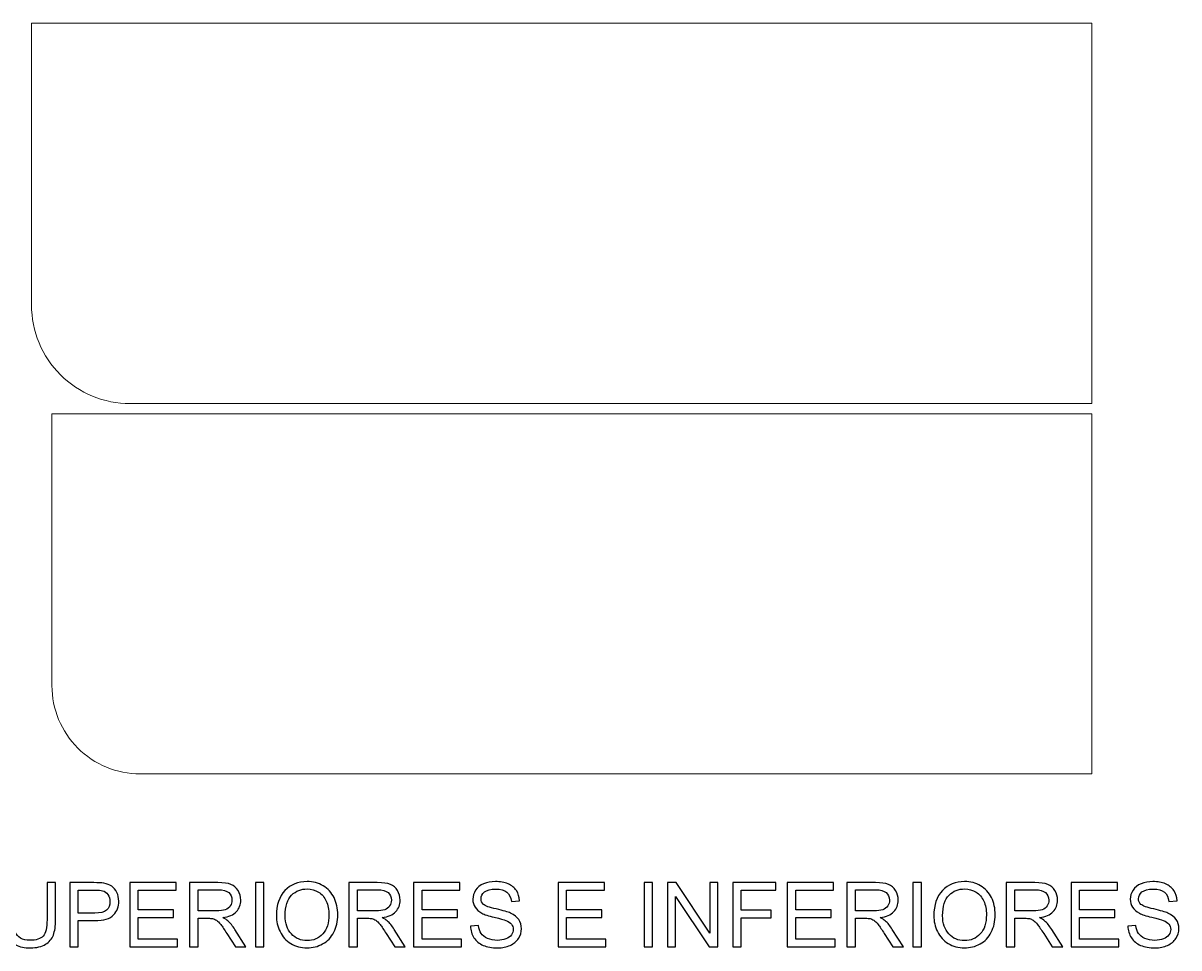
# Model space of a CAD drawing. Header units: centimetres. Extents: x -56 to 56, y -46 to 46.
# Drawn here: x -23.02 to 10.99, y -45.77 to -18.56 of the extents above; entities that cross this region are included whole.
import ezdxf

# ---------------------------------------------------------------- set-up
doc = ezdxf.new("R2010")
doc.units = ezdxf.units.CM
doc.header["$MEASUREMENT"] = 0
doc.layers.add('Camada 1', color=7, linetype='Continuous')

msp = doc.modelspace()

# ---------------------------------------------------------------- linework, layer by layer
at = {"layer": 'Camada 1', "color": 30, "lineweight": 20}
for points in [[(-19.87488, -29.75501), (-19.87488, -29.75501), (8.42512, -29.75501), (8.42512, -29.75501), (8.42512, -29.75501), (8.42512, -29.75501), (8.42512, -18.55501), (8.42512, -18.55501), (8.42512, -18.55501), (8.42512, -18.55501), (-22.77488, -18.55501), (-22.77488, -18.55501), (-22.77488, -18.55501), (-22.77488, -18.55501), (-22.77488, -26.85501), (-22.77488, -26.85501), (-22.77488, -26.85501), (-22.77488, -27.62414), (-22.46935, -28.36176), (-21.92549, -28.90562), (-21.92549, -28.90562), (-21.38163, -29.44948), (-20.64401, -29.75501), (-19.87488, -29.75501)], [(8.42512, -40.65501), (8.42512, -40.65501), (8.42512, -30.05501), (8.42512, -30.05501), (8.42512, -30.05501), (8.42512, -30.05501), (-22.17488, -30.05501), (-22.17488, -30.05501), (-22.17488, -30.05501), (-22.17488, -30.05501), (-22.17488, -38.05501), (-22.17488, -38.05501), (-22.17488, -38.05501), (-22.17488, -38.74457), (-21.90095, -39.40589), (-21.41336, -39.89349), (-21.41336, -39.89349), (-20.92576, -40.38108), (-20.26444, -40.65501), (-19.57488, -40.65501), (-19.57488, -40.65501), (-19.57488, -40.65501), (8.42512, -40.65501), (8.42512, -40.65501)]]:
    msp.add_open_spline(points, degree=3, knots=[0, 0, 0, 0, 0.14285714, 0.14285714, 0.14285714, 0.14285714, 0.28571429, 0.28571429, 0.28571429, 0.28571429, 0.42857143, 0.42857143, 0.42857143, 0.42857143, 0.57142857, 0.57142857, 0.57142857, 0.57142857, 0.71428571, 0.71428571, 0.71428571, 0.71428571, 1, 1, 1, 1], dxfattribs=at)
at = {"layer": 'Camada 1', "color": 250}
for points, knots in [([(-22.31871, -43.8539), (-22.31871, -43.8539), (-22.06811, -43.8539), (-22.06811, -43.8539), (-22.06811, -43.8539), (-22.06811, -43.8539), (-22.06811, -44.94469), (-22.06811, -44.94469), (-22.06811, -44.94469), (-22.06811, -45.13462), (-22.08965, -45.28542), (-22.1323, -45.39709), (-22.1323, -45.39709), (-22.17538, -45.50832), (-22.25276, -45.59933), (-22.36443, -45.66924), (-22.36443, -45.66924), (-22.47655, -45.73914), (-22.62295, -45.77432), (-22.80497, -45.77432), (-22.80497, -45.77432), (-22.98127, -45.77432), (-23.12592, -45.74398), (-23.23803, -45.68287), (-23.23803, -45.68287), (-23.35058, -45.62175), (-23.4306, -45.53382), (-23.47852, -45.41819), (-23.47852, -45.41819), (-23.52644, -45.30257), (-23.55062, -45.14473), (-23.55062, -44.94469), (-23.55062, -44.94469), (-23.55062, -44.94469), (-23.55062, -43.8539), (-23.55062, -43.8539), (-23.55062, -43.8539), (-23.55062, -43.8539), (-23.30002, -43.8539), (-23.30002, -43.8539), (-23.30002, -43.8539), (-23.30002, -43.8539), (-23.30002, -44.94425), (-23.30002, -44.94425), (-23.30002, -44.94425), (-23.30002, -45.10824), (-23.28463, -45.22958), (-23.2543, -45.30696), (-23.2543, -45.30696), (-23.22396, -45.38478), (-23.17208, -45.44501), (-23.09778, -45.48678), (-23.09778, -45.48678), (-23.02392, -45.52899), (-22.93335, -45.55009), (-22.82651, -45.55009), (-22.82651, -45.55009), (-22.64362, -45.55009), (-22.51304, -45.50832), (-22.43522, -45.42523), (-22.43522, -45.42523), (-22.3574, -45.34169), (-22.31871, -45.18166), (-22.31871, -44.94425), (-22.31871, -44.94425), (-22.31871, -44.94425), (-22.31871, -43.8539), (-22.31871, -43.8539)], [0, 0, 0, 0, 0.05555556, 0.05555556, 0.05555556, 0.05555556, 0.11111111, 0.11111111, 0.11111111, 0.11111111, 0.16666667, 0.16666667, 0.16666667, 0.16666667, 0.22222222, 0.22222222, 0.22222222, 0.22222222, 0.27777778, 0.27777778, 0.27777778, 0.27777778, 0.33333333, 0.33333333, 0.33333333, 0.33333333, 0.38888889, 0.38888889, 0.38888889, 0.38888889, 0.44444444, 0.44444444, 0.44444444, 0.44444444, 0.5, 0.5, 0.5, 0.5, 0.55555556, 0.55555556, 0.55555556, 0.55555556, 0.61111111, 0.61111111, 0.61111111, 0.61111111, 0.66666667, 0.66666667, 0.66666667, 0.66666667, 0.72222222, 0.72222222, 0.72222222, 0.72222222, 0.77777778, 0.77777778, 0.77777778, 0.77777778, 0.83333333, 0.83333333, 0.83333333, 0.83333333, 0.88888889, 0.88888889, 0.88888889, 0.88888889, 1, 1, 1, 1]), ([(-21.65087, -45.74266), (-21.65087, -45.74266), (-21.65087, -43.8539), (-21.65087, -43.8539), (-21.65087, -43.8539), (-21.65087, -43.8539), (-20.93775, -43.8539), (-20.93775, -43.8539), (-20.93775, -43.8539), (-20.81245, -43.8539), (-20.7166, -43.86006), (-20.65021, -43.87193), (-20.65021, -43.87193), (-20.55745, -43.88732), (-20.47963, -43.91677), (-20.41676, -43.95986), (-20.41676, -43.95986), (-20.35389, -44.00338), (-20.30333, -44.06406), (-20.26508, -44.14188), (-20.26508, -44.14188), (-20.22683, -44.2197), (-20.20792, -44.30543), (-20.20792, -44.39907), (-20.20792, -44.39907), (-20.20792, -44.55911), (-20.25892, -44.69496), (-20.36136, -44.80576), (-20.36136, -44.80576), (-20.46336, -44.91699), (-20.64846, -44.97238), (-20.91577, -44.97238), (-20.91577, -44.97238), (-20.91577, -44.97238), (-21.40027, -44.97238), (-21.40027, -44.97238), (-21.40027, -44.97238), (-21.40027, -44.97238), (-21.40027, -45.74266), (-21.40027, -45.74266), (-21.40027, -45.74266), (-21.40027, -45.74266), (-21.65087, -45.74266), (-21.65087, -45.74266)], [0, 0, 0, 0, 0.08333333, 0.08333333, 0.08333333, 0.08333333, 0.16666667, 0.16666667, 0.16666667, 0.16666667, 0.25, 0.25, 0.25, 0.25, 0.33333333, 0.33333333, 0.33333333, 0.33333333, 0.41666667, 0.41666667, 0.41666667, 0.41666667, 0.5, 0.5, 0.5, 0.5, 0.58333333, 0.58333333, 0.58333333, 0.58333333, 0.66666667, 0.66666667, 0.66666667, 0.66666667, 0.75, 0.75, 0.75, 0.75, 0.83333333, 0.83333333, 0.83333333, 0.83333333, 1, 1, 1, 1]), ([(-19.88609, -45.74266), (-19.88609, -45.74266), (-19.88609, -43.8539), (-19.88609, -43.8539), (-19.88609, -43.8539), (-19.88609, -43.8539), (-18.52228, -43.8539), (-18.52228, -43.8539), (-18.52228, -43.8539), (-18.52228, -43.8539), (-18.52228, -44.07549), (-18.52228, -44.07549), (-18.52228, -44.07549), (-18.52228, -44.07549), (-19.63549, -44.07549), (-19.63549, -44.07549), (-19.63549, -44.07549), (-19.63549, -44.07549), (-19.63549, -44.65583), (-19.63549, -44.65583), (-19.63549, -44.65583), (-19.63549, -44.65583), (-18.59351, -44.65583), (-18.59351, -44.65583), (-18.59351, -44.65583), (-18.59351, -44.65583), (-18.59351, -44.87742), (-18.59351, -44.87742), (-18.59351, -44.87742), (-18.59351, -44.87742), (-19.63549, -44.87742), (-19.63549, -44.87742), (-19.63549, -44.87742), (-19.63549, -44.87742), (-19.63549, -45.52107), (-19.63549, -45.52107), (-19.63549, -45.52107), (-19.63549, -45.52107), (-18.47744, -45.52107), (-18.47744, -45.52107), (-18.47744, -45.52107), (-18.47744, -45.52107), (-18.47744, -45.74266), (-18.47744, -45.74266), (-18.47744, -45.74266), (-18.47744, -45.74266), (-19.88609, -45.74266), (-19.88609, -45.74266)], [0, 0, 0, 0, 0.07692308, 0.07692308, 0.07692308, 0.07692308, 0.15384615, 0.15384615, 0.15384615, 0.15384615, 0.23076923, 0.23076923, 0.23076923, 0.23076923, 0.30769231, 0.30769231, 0.30769231, 0.30769231, 0.38461538, 0.38461538, 0.38461538, 0.38461538, 0.46153846, 0.46153846, 0.46153846, 0.46153846, 0.53846154, 0.53846154, 0.53846154, 0.53846154, 0.61538462, 0.61538462, 0.61538462, 0.61538462, 0.69230769, 0.69230769, 0.69230769, 0.69230769, 0.76923077, 0.76923077, 0.76923077, 0.76923077, 0.84615385, 0.84615385, 0.84615385, 0.84615385, 1, 1, 1, 1]), ([(-18.12659, -45.74266), (-18.12659, -45.74266), (-18.12659, -43.8539), (-18.12659, -43.8539), (-18.12659, -43.8539), (-18.12659, -43.8539), (-17.28949, -43.8539), (-17.28949, -43.8539), (-17.28949, -43.8539), (-17.1211, -43.8539), (-16.99316, -43.87105), (-16.90567, -43.9049), (-16.90567, -43.9049), (-16.81818, -43.93876), (-16.74828, -43.99855), (-16.69596, -44.08428), (-16.69596, -44.08428), (-16.64364, -44.17001), (-16.6177, -44.26498), (-16.6177, -44.36874), (-16.6177, -44.36874), (-16.6177, -44.50283), (-16.66122, -44.61582), (-16.74784, -44.70771), (-16.74784, -44.70771), (-16.83445, -44.7996), (-16.9681, -44.85763), (-17.14924, -44.88269), (-17.14924, -44.88269), (-17.08285, -44.91435), (-17.03273, -44.94601), (-16.99844, -44.97678), (-16.99844, -44.97678), (-16.92546, -45.04361), (-16.85643, -45.12758), (-16.7918, -45.22826), (-16.7918, -45.22826), (-16.7918, -45.22826), (-16.46514, -45.74266), (-16.46514, -45.74266), (-16.46514, -45.74266), (-16.46514, -45.74266), (-16.77729, -45.74266), (-16.77729, -45.74266), (-16.77729, -45.74266), (-16.77729, -45.74266), (-17.02702, -45.34961), (-17.02702, -45.34961), (-17.02702, -45.34961), (-17.09956, -45.23574), (-17.15979, -45.14913), (-17.20684, -45.08889), (-17.20684, -45.08889), (-17.25432, -45.02866), (-17.29652, -44.98689), (-17.3339, -44.96271), (-17.3339, -44.96271), (-17.37083, -44.93897), (-17.40908, -44.92226), (-17.44777, -44.91259), (-17.44777, -44.91259), (-17.4759, -44.90688), (-17.52207, -44.9038), (-17.5867, -44.9038), (-17.5867, -44.9038), (-17.5867, -44.9038), (-17.87599, -44.9038), (-17.87599, -44.9038), (-17.87599, -44.9038), (-17.87599, -44.9038), (-17.87599, -45.74266), (-17.87599, -45.74266), (-17.87599, -45.74266), (-17.87599, -45.74266), (-18.12659, -45.74266), (-18.12659, -45.74266)], [0, 0, 0, 0, 0.05, 0.05, 0.05, 0.05, 0.1, 0.1, 0.1, 0.1, 0.15, 0.15, 0.15, 0.15, 0.2, 0.2, 0.2, 0.2, 0.25, 0.25, 0.25, 0.25, 0.3, 0.3, 0.3, 0.3, 0.35, 0.35, 0.35, 0.35, 0.4, 0.4, 0.4, 0.4, 0.45, 0.45, 0.45, 0.45, 0.5, 0.5, 0.5, 0.5, 0.55, 0.55, 0.55, 0.55, 0.6, 0.6, 0.6, 0.6, 0.65, 0.65, 0.65, 0.65, 0.7, 0.7, 0.7, 0.7, 0.75, 0.75, 0.75, 0.75, 0.8, 0.8, 0.8, 0.8, 0.85, 0.85, 0.85, 0.85, 0.9, 0.9, 0.9, 0.9, 1, 1, 1, 1]), ([(-16.18463, -45.74266), (-16.18463, -45.74266), (-16.18463, -43.8539), (-16.18463, -43.8539), (-16.18463, -43.8539), (-16.18463, -43.8539), (-15.93403, -43.8539), (-15.93403, -43.8539), (-15.93403, -43.8539), (-15.93403, -43.8539), (-15.93403, -45.74266), (-15.93403, -45.74266), (-15.93403, -45.74266), (-15.93403, -45.74266), (-16.18463, -45.74266), (-16.18463, -45.74266)], [0, 0, 0, 0, 0.2, 0.2, 0.2, 0.2, 0.4, 0.4, 0.4, 0.4, 0.6, 0.6, 0.6, 0.6, 1, 1, 1, 1]), ([(-15.57044, -44.82334), (-15.57044, -44.51031), (-15.48603, -44.26498), (-15.31764, -44.0878), (-15.31764, -44.0878), (-15.14925, -43.91062), (-14.93206, -43.82225), (-14.66563, -43.82225), (-14.66563, -43.82225), (-14.49109, -43.82225), (-14.33413, -43.86401), (-14.19388, -43.94711), (-14.19388, -43.94711), (-14.05407, -44.0302), (-13.94723, -44.14627), (-13.87381, -44.29532), (-13.87381, -44.29532), (-13.80039, -44.44392), (-13.76346, -44.61275), (-13.76346, -44.80136), (-13.76346, -44.80136), (-13.76346, -44.99261), (-13.80215, -45.16407), (-13.87953, -45.31488), (-13.87953, -45.31488), (-13.95691, -45.46612), (-14.06638, -45.58043), (-14.20795, -45.65781), (-14.20795, -45.65781), (-14.34996, -45.73563), (-14.50296, -45.77432), (-14.66695, -45.77432), (-14.66695, -45.77432), (-14.84501, -45.77432), (-15.00372, -45.73123), (-15.14397, -45.6455), (-15.14397, -45.6455), (-15.28378, -45.55976), (-15.39018, -45.44282), (-15.46228, -45.29421), (-15.46228, -45.29421), (-15.53439, -45.14605), (-15.57044, -44.98909), (-15.57044, -44.82334)], [0, 0, 0, 0, 0.08333333, 0.08333333, 0.08333333, 0.08333333, 0.16666667, 0.16666667, 0.16666667, 0.16666667, 0.25, 0.25, 0.25, 0.25, 0.33333333, 0.33333333, 0.33333333, 0.33333333, 0.41666667, 0.41666667, 0.41666667, 0.41666667, 0.5, 0.5, 0.5, 0.5, 0.58333333, 0.58333333, 0.58333333, 0.58333333, 0.66666667, 0.66666667, 0.66666667, 0.66666667, 0.75, 0.75, 0.75, 0.75, 0.83333333, 0.83333333, 0.83333333, 0.83333333, 1, 1, 1, 1]), ([(-13.43679, -45.74266), (-13.43679, -45.74266), (-13.43679, -43.8539), (-13.43679, -43.8539), (-13.43679, -43.8539), (-13.43679, -43.8539), (-12.59969, -43.8539), (-12.59969, -43.8539), (-12.59969, -43.8539), (-12.4313, -43.8539), (-12.30336, -43.87105), (-12.21587, -43.9049), (-12.21587, -43.9049), (-12.12838, -43.93876), (-12.05848, -43.99855), (-12.00616, -44.08428), (-12.00616, -44.08428), (-11.95384, -44.17001), (-11.9279, -44.26498), (-11.9279, -44.36874), (-11.9279, -44.36874), (-11.9279, -44.50283), (-11.97142, -44.61582), (-12.05804, -44.70771), (-12.05804, -44.70771), (-12.14465, -44.7996), (-12.2783, -44.85763), (-12.45944, -44.88269), (-12.45944, -44.88269), (-12.39305, -44.91435), (-12.34293, -44.94601), (-12.30864, -44.97678), (-12.30864, -44.97678), (-12.23566, -45.04361), (-12.16663, -45.12758), (-12.102, -45.22826), (-12.102, -45.22826), (-12.102, -45.22826), (-11.77534, -45.74266), (-11.77534, -45.74266), (-11.77534, -45.74266), (-11.77534, -45.74266), (-12.08749, -45.74266), (-12.08749, -45.74266), (-12.08749, -45.74266), (-12.08749, -45.74266), (-12.33722, -45.34961), (-12.33722, -45.34961), (-12.33722, -45.34961), (-12.40976, -45.23574), (-12.46999, -45.14913), (-12.51704, -45.08889), (-12.51704, -45.08889), (-12.56452, -45.02866), (-12.60672, -44.98689), (-12.6441, -44.96271), (-12.6441, -44.96271), (-12.68103, -44.93897), (-12.71928, -44.92226), (-12.75797, -44.91259), (-12.75797, -44.91259), (-12.7861, -44.90688), (-12.83227, -44.9038), (-12.8969, -44.9038), (-12.8969, -44.9038), (-12.8969, -44.9038), (-13.18619, -44.9038), (-13.18619, -44.9038), (-13.18619, -44.9038), (-13.18619, -44.9038), (-13.18619, -45.74266), (-13.18619, -45.74266), (-13.18619, -45.74266), (-13.18619, -45.74266), (-13.43679, -45.74266), (-13.43679, -45.74266)], [0, 0, 0, 0, 0.05, 0.05, 0.05, 0.05, 0.1, 0.1, 0.1, 0.1, 0.15, 0.15, 0.15, 0.15, 0.2, 0.2, 0.2, 0.2, 0.25, 0.25, 0.25, 0.25, 0.3, 0.3, 0.3, 0.3, 0.35, 0.35, 0.35, 0.35, 0.4, 0.4, 0.4, 0.4, 0.45, 0.45, 0.45, 0.45, 0.5, 0.5, 0.5, 0.5, 0.55, 0.55, 0.55, 0.55, 0.6, 0.6, 0.6, 0.6, 0.65, 0.65, 0.65, 0.65, 0.7, 0.7, 0.7, 0.7, 0.75, 0.75, 0.75, 0.75, 0.8, 0.8, 0.8, 0.8, 0.85, 0.85, 0.85, 0.85, 0.9, 0.9, 0.9, 0.9, 1, 1, 1, 1]), ([(-11.53176, -45.74266), (-11.53176, -45.74266), (-11.53176, -43.8539), (-11.53176, -43.8539), (-11.53176, -43.8539), (-11.53176, -43.8539), (-10.16795, -43.8539), (-10.16795, -43.8539), (-10.16795, -43.8539), (-10.16795, -43.8539), (-10.16795, -44.07549), (-10.16795, -44.07549), (-10.16795, -44.07549), (-10.16795, -44.07549), (-11.28116, -44.07549), (-11.28116, -44.07549), (-11.28116, -44.07549), (-11.28116, -44.07549), (-11.28116, -44.65583), (-11.28116, -44.65583), (-11.28116, -44.65583), (-11.28116, -44.65583), (-10.23918, -44.65583), (-10.23918, -44.65583), (-10.23918, -44.65583), (-10.23918, -44.65583), (-10.23918, -44.87742), (-10.23918, -44.87742), (-10.23918, -44.87742), (-10.23918, -44.87742), (-11.28116, -44.87742), (-11.28116, -44.87742), (-11.28116, -44.87742), (-11.28116, -44.87742), (-11.28116, -45.52107), (-11.28116, -45.52107), (-11.28116, -45.52107), (-11.28116, -45.52107), (-10.12311, -45.52107), (-10.12311, -45.52107), (-10.12311, -45.52107), (-10.12311, -45.52107), (-10.12311, -45.74266), (-10.12311, -45.74266), (-10.12311, -45.74266), (-10.12311, -45.74266), (-11.53176, -45.74266), (-11.53176, -45.74266)], [0, 0, 0, 0, 0.07692308, 0.07692308, 0.07692308, 0.07692308, 0.15384615, 0.15384615, 0.15384615, 0.15384615, 0.23076923, 0.23076923, 0.23076923, 0.23076923, 0.30769231, 0.30769231, 0.30769231, 0.30769231, 0.38461538, 0.38461538, 0.38461538, 0.38461538, 0.46153846, 0.46153846, 0.46153846, 0.46153846, 0.53846154, 0.53846154, 0.53846154, 0.53846154, 0.61538462, 0.61538462, 0.61538462, 0.61538462, 0.69230769, 0.69230769, 0.69230769, 0.69230769, 0.76923077, 0.76923077, 0.76923077, 0.76923077, 0.84615385, 0.84615385, 0.84615385, 0.84615385, 1, 1, 1, 1]), ([(-9.85932, -45.13594), (-9.85932, -45.13594), (-9.62454, -45.11483), (-9.62454, -45.11483), (-9.62454, -45.11483), (-9.61355, -45.2098), (-9.58761, -45.28762), (-9.54672, -45.34873), (-9.54672, -45.34873), (-9.50583, -45.4094), (-9.44252, -45.45864), (-9.35679, -45.49645), (-9.35679, -45.49645), (-9.27106, -45.53382), (-9.17433, -45.55273), (-9.06706, -45.55273), (-9.06706, -45.55273), (-8.97165, -45.55273), (-8.88768, -45.53866), (-8.81469, -45.51008), (-8.81469, -45.51008), (-8.74171, -45.4815), (-8.68763, -45.44238), (-8.65202, -45.39269), (-8.65202, -45.39269), (-8.61641, -45.34301), (-8.59838, -45.28894), (-8.59838, -45.2309), (-8.59838, -45.2309), (-8.59838, -45.17199), (-8.61553, -45.12055), (-8.64982, -45.07614), (-8.64982, -45.07614), (-8.68412, -45.03218), (-8.74083, -44.99525), (-8.81997, -44.96491), (-8.81997, -44.96491), (-8.87053, -44.94557), (-8.98264, -44.91479), (-9.15631, -44.87302), (-9.15631, -44.87302), (-9.32997, -44.83126), (-9.45132, -44.79213), (-9.52078, -44.75519), (-9.52078, -44.75519), (-9.61091, -44.70771), (-9.67774, -44.6488), (-9.7217, -44.57889), (-9.7217, -44.57889), (-9.76611, -44.50899), (-9.78809, -44.43029), (-9.78809, -44.34368), (-9.78809, -44.34368), (-9.78809, -44.24783), (-9.76083, -44.15858), (-9.70675, -44.07593), (-9.70675, -44.07593), (-9.65268, -43.99283), (-9.57398, -43.92996), (-9.46978, -43.88688), (-9.46978, -43.88688), (-9.36602, -43.84379), (-9.25039, -43.82225), (-9.12333, -43.82225), (-9.12333, -43.82225), (-8.98352, -43.82225), (-8.85998, -43.84467), (-8.75314, -43.88995), (-8.75314, -43.88995), (-8.64631, -43.9348), (-8.56409, -44.00119), (-8.5065, -44.08912), (-8.5065, -44.08912), (-8.4489, -44.17661), (-8.41813, -44.27597), (-8.41373, -44.38676), (-8.41373, -44.38676), (-8.41373, -44.38676), (-8.65378, -44.40523), (-8.65378, -44.40523), (-8.65378, -44.40523), (-8.66653, -44.28608), (-8.71006, -44.19595), (-8.78436, -44.13528), (-8.78436, -44.13528), (-8.85866, -44.07417), (-8.96857, -44.04383), (-9.11366, -44.04383), (-9.11366, -44.04383), (-9.2649, -44.04383), (-9.37526, -44.07153), (-9.44428, -44.12693), (-9.44428, -44.12693), (-9.51331, -44.18232), (-9.54804, -44.24915), (-9.54804, -44.32741), (-9.54804, -44.32741), (-9.54804, -44.39512), (-9.52342, -44.45095), (-9.47462, -44.49492), (-9.47462, -44.49492), (-9.42626, -44.53844), (-9.30095, -44.58373), (-9.09783, -44.62945), (-9.09783, -44.62945), (-8.89471, -44.67562), (-8.75534, -44.71563), (-8.67972, -44.74992), (-8.67972, -44.74992), (-8.57025, -44.80048), (-8.48891, -44.86423), (-8.43659, -44.94205), (-8.43659, -44.94205), (-8.38427, -45.01943), (-8.35833, -45.10868), (-8.35833, -45.2098), (-8.35833, -45.2098), (-8.35833, -45.31048), (-8.38691, -45.40457), (-8.44451, -45.49338), (-8.44451, -45.49338), (-8.5021, -45.58219), (-8.58432, -45.65121), (-8.69203, -45.70045), (-8.69203, -45.70045), (-8.79975, -45.74969), (-8.92065, -45.77432), (-9.05563, -45.77432), (-9.05563, -45.77432), (-9.22621, -45.77432), (-9.3691, -45.74925), (-9.48429, -45.69957), (-9.48429, -45.69957), (-9.59992, -45.64989), (-9.69005, -45.57515), (-9.75556, -45.47491), (-9.75556, -45.47491), (-9.8215, -45.37511), (-9.8558, -45.26212), (-9.85932, -45.13594)], [0, 0, 0, 0, 0.02777778, 0.02777778, 0.02777778, 0.02777778, 0.05555556, 0.05555556, 0.05555556, 0.05555556, 0.08333333, 0.08333333, 0.08333333, 0.08333333, 0.11111111, 0.11111111, 0.11111111, 0.11111111, 0.13888889, 0.13888889, 0.13888889, 0.13888889, 0.16666667, 0.16666667, 0.16666667, 0.16666667, 0.19444444, 0.19444444, 0.19444444, 0.19444444, 0.22222222, 0.22222222, 0.22222222, 0.22222222, 0.25, 0.25, 0.25, 0.25, 0.27777778, 0.27777778, 0.27777778, 0.27777778, 0.30555556, 0.30555556, 0.30555556, 0.30555556, 0.33333333, 0.33333333, 0.33333333, 0.33333333, 0.36111111, 0.36111111, 0.36111111, 0.36111111, 0.38888889, 0.38888889, 0.38888889, 0.38888889, 0.41666667, 0.41666667, 0.41666667, 0.41666667, 0.44444444, 0.44444444, 0.44444444, 0.44444444, 0.47222222, 0.47222222, 0.47222222, 0.47222222, 0.5, 0.5, 0.5, 0.5, 0.52777778, 0.52777778, 0.52777778, 0.52777778, 0.55555556, 0.55555556, 0.55555556, 0.55555556, 0.58333333, 0.58333333, 0.58333333, 0.58333333, 0.61111111, 0.61111111, 0.61111111, 0.61111111, 0.63888889, 0.63888889, 0.63888889, 0.63888889, 0.66666667, 0.66666667, 0.66666667, 0.66666667, 0.69444444, 0.69444444, 0.69444444, 0.69444444, 0.72222222, 0.72222222, 0.72222222, 0.72222222, 0.75, 0.75, 0.75, 0.75, 0.77777778, 0.77777778, 0.77777778, 0.77777778, 0.80555556, 0.80555556, 0.80555556, 0.80555556, 0.83333333, 0.83333333, 0.83333333, 0.83333333, 0.86111111, 0.86111111, 0.86111111, 0.86111111, 0.88888889, 0.88888889, 0.88888889, 0.88888889, 0.91666667, 0.91666667, 0.91666667, 0.91666667, 0.94444444, 0.94444444, 0.94444444, 0.94444444, 1, 1, 1, 1]), ([(-7.27986, -45.74266), (-7.27986, -45.74266), (-7.27986, -43.8539), (-7.27986, -43.8539), (-7.27986, -43.8539), (-7.27986, -43.8539), (-5.91605, -43.8539), (-5.91605, -43.8539), (-5.91605, -43.8539), (-5.91605, -43.8539), (-5.91605, -44.07549), (-5.91605, -44.07549), (-5.91605, -44.07549), (-5.91605, -44.07549), (-7.02926, -44.07549), (-7.02926, -44.07549), (-7.02926, -44.07549), (-7.02926, -44.07549), (-7.02926, -44.65583), (-7.02926, -44.65583), (-7.02926, -44.65583), (-7.02926, -44.65583), (-5.98728, -44.65583), (-5.98728, -44.65583), (-5.98728, -44.65583), (-5.98728, -44.65583), (-5.98728, -44.87742), (-5.98728, -44.87742), (-5.98728, -44.87742), (-5.98728, -44.87742), (-7.02926, -44.87742), (-7.02926, -44.87742), (-7.02926, -44.87742), (-7.02926, -44.87742), (-7.02926, -45.52107), (-7.02926, -45.52107), (-7.02926, -45.52107), (-7.02926, -45.52107), (-5.87121, -45.52107), (-5.87121, -45.52107), (-5.87121, -45.52107), (-5.87121, -45.52107), (-5.87121, -45.74266), (-5.87121, -45.74266), (-5.87121, -45.74266), (-5.87121, -45.74266), (-7.27986, -45.74266), (-7.27986, -45.74266)], [0, 0, 0, 0, 0.07692308, 0.07692308, 0.07692308, 0.07692308, 0.15384615, 0.15384615, 0.15384615, 0.15384615, 0.23076923, 0.23076923, 0.23076923, 0.23076923, 0.30769231, 0.30769231, 0.30769231, 0.30769231, 0.38461538, 0.38461538, 0.38461538, 0.38461538, 0.46153846, 0.46153846, 0.46153846, 0.46153846, 0.53846154, 0.53846154, 0.53846154, 0.53846154, 0.61538462, 0.61538462, 0.61538462, 0.61538462, 0.69230769, 0.69230769, 0.69230769, 0.69230769, 0.76923077, 0.76923077, 0.76923077, 0.76923077, 0.84615385, 0.84615385, 0.84615385, 0.84615385, 1, 1, 1, 1]), ([(-4.75053, -45.74266), (-4.75053, -45.74266), (-4.75053, -43.8539), (-4.75053, -43.8539), (-4.75053, -43.8539), (-4.75053, -43.8539), (-4.49993, -43.8539), (-4.49993, -43.8539), (-4.49993, -43.8539), (-4.49993, -43.8539), (-4.49993, -45.74266), (-4.49993, -45.74266), (-4.49993, -45.74266), (-4.49993, -45.74266), (-4.75053, -45.74266), (-4.75053, -45.74266)], [0, 0, 0, 0, 0.2, 0.2, 0.2, 0.2, 0.4, 0.4, 0.4, 0.4, 0.6, 0.6, 0.6, 0.6, 1, 1, 1, 1]), ([(-4.06248, -45.74266), (-4.06248, -45.74266), (-4.06248, -43.8539), (-4.06248, -43.8539), (-4.06248, -43.8539), (-4.06248, -43.8539), (-3.80572, -43.8539), (-3.80572, -43.8539), (-3.80572, -43.8539), (-3.80572, -43.8539), (-2.81474, -45.33642), (-2.81474, -45.33642), (-2.81474, -45.33642), (-2.81474, -45.33642), (-2.81474, -43.8539), (-2.81474, -43.8539), (-2.81474, -43.8539), (-2.81474, -43.8539), (-2.57468, -43.8539), (-2.57468, -43.8539), (-2.57468, -43.8539), (-2.57468, -43.8539), (-2.57468, -45.74266), (-2.57468, -45.74266), (-2.57468, -45.74266), (-2.57468, -45.74266), (-2.83144, -45.74266), (-2.83144, -45.74266), (-2.83144, -45.74266), (-2.83144, -45.74266), (-3.82243, -44.26014), (-3.82243, -44.26014), (-3.82243, -44.26014), (-3.82243, -44.26014), (-3.82243, -45.74266), (-3.82243, -45.74266), (-3.82243, -45.74266), (-3.82243, -45.74266), (-4.06248, -45.74266), (-4.06248, -45.74266)], [0, 0, 0, 0, 0.09090909, 0.09090909, 0.09090909, 0.09090909, 0.18181818, 0.18181818, 0.18181818, 0.18181818, 0.27272727, 0.27272727, 0.27272727, 0.27272727, 0.36363636, 0.36363636, 0.36363636, 0.36363636, 0.45454545, 0.45454545, 0.45454545, 0.45454545, 0.54545455, 0.54545455, 0.54545455, 0.54545455, 0.63636364, 0.63636364, 0.63636364, 0.63636364, 0.72727273, 0.72727273, 0.72727273, 0.72727273, 0.81818182, 0.81818182, 0.81818182, 0.81818182, 1, 1, 1, 1]), ([(-2.14162, -45.74266), (-2.14162, -45.74266), (-2.14162, -43.8539), (-2.14162, -43.8539), (-2.14162, -43.8539), (-2.14162, -43.8539), (-0.8675, -43.8539), (-0.8675, -43.8539), (-0.8675, -43.8539), (-0.8675, -43.8539), (-0.8675, -44.07549), (-0.8675, -44.07549), (-0.8675, -44.07549), (-0.8675, -44.07549), (-1.89102, -44.07549), (-1.89102, -44.07549), (-1.89102, -44.07549), (-1.89102, -44.07549), (-1.89102, -44.66375), (-1.89102, -44.66375), (-1.89102, -44.66375), (-1.89102, -44.66375), (-1.00467, -44.66375), (-1.00467, -44.66375), (-1.00467, -44.66375), (-1.00467, -44.66375), (-1.00467, -44.88533), (-1.00467, -44.88533), (-1.00467, -44.88533), (-1.00467, -44.88533), (-1.89102, -44.88533), (-1.89102, -44.88533), (-1.89102, -44.88533), (-1.89102, -44.88533), (-1.89102, -45.74266), (-1.89102, -45.74266), (-1.89102, -45.74266), (-1.89102, -45.74266), (-2.14162, -45.74266), (-2.14162, -45.74266)], [0, 0, 0, 0, 0.09090909, 0.09090909, 0.09090909, 0.09090909, 0.18181818, 0.18181818, 0.18181818, 0.18181818, 0.27272727, 0.27272727, 0.27272727, 0.27272727, 0.36363636, 0.36363636, 0.36363636, 0.36363636, 0.45454545, 0.45454545, 0.45454545, 0.45454545, 0.54545455, 0.54545455, 0.54545455, 0.54545455, 0.63636364, 0.63636364, 0.63636364, 0.63636364, 0.72727273, 0.72727273, 0.72727273, 0.72727273, 0.81818182, 0.81818182, 0.81818182, 0.81818182, 1, 1, 1, 1]), ([(-0.53819, -45.74266), (-0.53819, -45.74266), (-0.53819, -43.8539), (-0.53819, -43.8539), (-0.53819, -43.8539), (-0.53819, -43.8539), (0.82562, -43.8539), (0.82562, -43.8539), (0.82562, -43.8539), (0.82562, -43.8539), (0.82562, -44.07549), (0.82562, -44.07549), (0.82562, -44.07549), (0.82562, -44.07549), (-0.28759, -44.07549), (-0.28759, -44.07549), (-0.28759, -44.07549), (-0.28759, -44.07549), (-0.28759, -44.65583), (-0.28759, -44.65583), (-0.28759, -44.65583), (-0.28759, -44.65583), (0.75439, -44.65583), (0.75439, -44.65583), (0.75439, -44.65583), (0.75439, -44.65583), (0.75439, -44.87742), (0.75439, -44.87742), (0.75439, -44.87742), (0.75439, -44.87742), (-0.28759, -44.87742), (-0.28759, -44.87742), (-0.28759, -44.87742), (-0.28759, -44.87742), (-0.28759, -45.52107), (-0.28759, -45.52107), (-0.28759, -45.52107), (-0.28759, -45.52107), (0.87046, -45.52107), (0.87046, -45.52107), (0.87046, -45.52107), (0.87046, -45.52107), (0.87046, -45.74266), (0.87046, -45.74266), (0.87046, -45.74266), (0.87046, -45.74266), (-0.53819, -45.74266), (-0.53819, -45.74266)], [0, 0, 0, 0, 0.07692308, 0.07692308, 0.07692308, 0.07692308, 0.15384615, 0.15384615, 0.15384615, 0.15384615, 0.23076923, 0.23076923, 0.23076923, 0.23076923, 0.30769231, 0.30769231, 0.30769231, 0.30769231, 0.38461538, 0.38461538, 0.38461538, 0.38461538, 0.46153846, 0.46153846, 0.46153846, 0.46153846, 0.53846154, 0.53846154, 0.53846154, 0.53846154, 0.61538462, 0.61538462, 0.61538462, 0.61538462, 0.69230769, 0.69230769, 0.69230769, 0.69230769, 0.76923077, 0.76923077, 0.76923077, 0.76923077, 0.84615385, 0.84615385, 0.84615385, 0.84615385, 1, 1, 1, 1]), ([(1.22131, -45.74266), (1.22131, -45.74266), (1.22131, -43.8539), (1.22131, -43.8539), (1.22131, -43.8539), (1.22131, -43.8539), (2.05841, -43.8539), (2.05841, -43.8539), (2.05841, -43.8539), (2.2268, -43.8539), (2.35474, -43.87105), (2.44223, -43.9049), (2.44223, -43.9049), (2.52972, -43.93876), (2.59962, -43.99855), (2.65194, -44.08428), (2.65194, -44.08428), (2.70426, -44.17001), (2.7302, -44.26498), (2.7302, -44.36874), (2.7302, -44.36874), (2.7302, -44.50283), (2.68668, -44.61582), (2.60006, -44.70771), (2.60006, -44.70771), (2.51345, -44.7996), (2.3798, -44.85763), (2.19866, -44.88269), (2.19866, -44.88269), (2.26505, -44.91435), (2.31517, -44.94601), (2.34946, -44.97678), (2.34946, -44.97678), (2.42244, -45.04361), (2.49147, -45.12758), (2.5561, -45.22826), (2.5561, -45.22826), (2.5561, -45.22826), (2.88276, -45.74266), (2.88276, -45.74266), (2.88276, -45.74266), (2.88276, -45.74266), (2.57061, -45.74266), (2.57061, -45.74266), (2.57061, -45.74266), (2.57061, -45.74266), (2.32088, -45.34961), (2.32088, -45.34961), (2.32088, -45.34961), (2.24834, -45.23574), (2.18811, -45.14913), (2.14106, -45.08889), (2.14106, -45.08889), (2.09358, -45.02866), (2.05138, -44.98689), (2.014, -44.96271), (2.014, -44.96271), (1.97707, -44.93897), (1.93882, -44.92226), (1.90013, -44.91259), (1.90013, -44.91259), (1.872, -44.90688), (1.82583, -44.9038), (1.7612, -44.9038), (1.7612, -44.9038), (1.7612, -44.9038), (1.47191, -44.9038), (1.47191, -44.9038), (1.47191, -44.9038), (1.47191, -44.9038), (1.47191, -45.74266), (1.47191, -45.74266), (1.47191, -45.74266), (1.47191, -45.74266), (1.22131, -45.74266), (1.22131, -45.74266)], [0, 0, 0, 0, 0.05, 0.05, 0.05, 0.05, 0.1, 0.1, 0.1, 0.1, 0.15, 0.15, 0.15, 0.15, 0.2, 0.2, 0.2, 0.2, 0.25, 0.25, 0.25, 0.25, 0.3, 0.3, 0.3, 0.3, 0.35, 0.35, 0.35, 0.35, 0.4, 0.4, 0.4, 0.4, 0.45, 0.45, 0.45, 0.45, 0.5, 0.5, 0.5, 0.5, 0.55, 0.55, 0.55, 0.55, 0.6, 0.6, 0.6, 0.6, 0.65, 0.65, 0.65, 0.65, 0.7, 0.7, 0.7, 0.7, 0.75, 0.75, 0.75, 0.75, 0.8, 0.8, 0.8, 0.8, 0.85, 0.85, 0.85, 0.85, 0.9, 0.9, 0.9, 0.9, 1, 1, 1, 1]), ([(3.16327, -45.74266), (3.16327, -45.74266), (3.16327, -43.8539), (3.16327, -43.8539), (3.16327, -43.8539), (3.16327, -43.8539), (3.41387, -43.8539), (3.41387, -43.8539), (3.41387, -43.8539), (3.41387, -43.8539), (3.41387, -45.74266), (3.41387, -45.74266), (3.41387, -45.74266), (3.41387, -45.74266), (3.16327, -45.74266), (3.16327, -45.74266)], [0, 0, 0, 0, 0.2, 0.2, 0.2, 0.2, 0.4, 0.4, 0.4, 0.4, 0.6, 0.6, 0.6, 0.6, 1, 1, 1, 1]), ([(3.77746, -44.82334), (3.77746, -44.51031), (3.86187, -44.26498), (4.03026, -44.0878), (4.03026, -44.0878), (4.19865, -43.91062), (4.41584, -43.82225), (4.68227, -43.82225), (4.68227, -43.82225), (4.85681, -43.82225), (5.01377, -43.86401), (5.15402, -43.94711), (5.15402, -43.94711), (5.29383, -44.0302), (5.40067, -44.14627), (5.47409, -44.29532), (5.47409, -44.29532), (5.54751, -44.44392), (5.58444, -44.61275), (5.58444, -44.80136), (5.58444, -44.80136), (5.58444, -44.99261), (5.54575, -45.16407), (5.46837, -45.31488), (5.46837, -45.31488), (5.39099, -45.46612), (5.28152, -45.58043), (5.13995, -45.65781), (5.13995, -45.65781), (4.99794, -45.73563), (4.84494, -45.77432), (4.68095, -45.77432), (4.68095, -45.77432), (4.50289, -45.77432), (4.34418, -45.73123), (4.20393, -45.6455), (4.20393, -45.6455), (4.06412, -45.55976), (3.95772, -45.44282), (3.88562, -45.29421), (3.88562, -45.29421), (3.81351, -45.14605), (3.77746, -44.98909), (3.77746, -44.82334)], [0, 0, 0, 0, 0.08333333, 0.08333333, 0.08333333, 0.08333333, 0.16666667, 0.16666667, 0.16666667, 0.16666667, 0.25, 0.25, 0.25, 0.25, 0.33333333, 0.33333333, 0.33333333, 0.33333333, 0.41666667, 0.41666667, 0.41666667, 0.41666667, 0.5, 0.5, 0.5, 0.5, 0.58333333, 0.58333333, 0.58333333, 0.58333333, 0.66666667, 0.66666667, 0.66666667, 0.66666667, 0.75, 0.75, 0.75, 0.75, 0.83333333, 0.83333333, 0.83333333, 0.83333333, 1, 1, 1, 1]), ([(5.91111, -45.74266), (5.91111, -45.74266), (5.91111, -43.8539), (5.91111, -43.8539), (5.91111, -43.8539), (5.91111, -43.8539), (6.74821, -43.8539), (6.74821, -43.8539), (6.74821, -43.8539), (6.9166, -43.8539), (7.04454, -43.87105), (7.13203, -43.9049), (7.13203, -43.9049), (7.21952, -43.93876), (7.28942, -43.99855), (7.34174, -44.08428), (7.34174, -44.08428), (7.39406, -44.17001), (7.42, -44.26498), (7.42, -44.36874), (7.42, -44.36874), (7.42, -44.50283), (7.37648, -44.61582), (7.28986, -44.70771), (7.28986, -44.70771), (7.20325, -44.7996), (7.0696, -44.85763), (6.88846, -44.88269), (6.88846, -44.88269), (6.95485, -44.91435), (7.00497, -44.94601), (7.03926, -44.97678), (7.03926, -44.97678), (7.11224, -45.04361), (7.18127, -45.12758), (7.2459, -45.22826), (7.2459, -45.22826), (7.2459, -45.22826), (7.57256, -45.74266), (7.57256, -45.74266), (7.57256, -45.74266), (7.57256, -45.74266), (7.26041, -45.74266), (7.26041, -45.74266), (7.26041, -45.74266), (7.26041, -45.74266), (7.01068, -45.34961), (7.01068, -45.34961), (7.01068, -45.34961), (6.93814, -45.23574), (6.87791, -45.14913), (6.83086, -45.08889), (6.83086, -45.08889), (6.78338, -45.02866), (6.74118, -44.98689), (6.7038, -44.96271), (6.7038, -44.96271), (6.66687, -44.93897), (6.62862, -44.92226), (6.58993, -44.91259), (6.58993, -44.91259), (6.5618, -44.90688), (6.51563, -44.9038), (6.451, -44.9038), (6.451, -44.9038), (6.451, -44.9038), (6.16171, -44.9038), (6.16171, -44.9038), (6.16171, -44.9038), (6.16171, -44.9038), (6.16171, -45.74266), (6.16171, -45.74266), (6.16171, -45.74266), (6.16171, -45.74266), (5.91111, -45.74266), (5.91111, -45.74266)], [0, 0, 0, 0, 0.05, 0.05, 0.05, 0.05, 0.1, 0.1, 0.1, 0.1, 0.15, 0.15, 0.15, 0.15, 0.2, 0.2, 0.2, 0.2, 0.25, 0.25, 0.25, 0.25, 0.3, 0.3, 0.3, 0.3, 0.35, 0.35, 0.35, 0.35, 0.4, 0.4, 0.4, 0.4, 0.45, 0.45, 0.45, 0.45, 0.5, 0.5, 0.5, 0.5, 0.55, 0.55, 0.55, 0.55, 0.6, 0.6, 0.6, 0.6, 0.65, 0.65, 0.65, 0.65, 0.7, 0.7, 0.7, 0.7, 0.75, 0.75, 0.75, 0.75, 0.8, 0.8, 0.8, 0.8, 0.85, 0.85, 0.85, 0.85, 0.9, 0.9, 0.9, 0.9, 1, 1, 1, 1]), ([(7.81614, -45.74266), (7.81614, -45.74266), (7.81614, -43.8539), (7.81614, -43.8539), (7.81614, -43.8539), (7.81614, -43.8539), (9.17995, -43.8539), (9.17995, -43.8539), (9.17995, -43.8539), (9.17995, -43.8539), (9.17995, -44.07549), (9.17995, -44.07549), (9.17995, -44.07549), (9.17995, -44.07549), (8.06674, -44.07549), (8.06674, -44.07549), (8.06674, -44.07549), (8.06674, -44.07549), (8.06674, -44.65583), (8.06674, -44.65583), (8.06674, -44.65583), (8.06674, -44.65583), (9.10872, -44.65583), (9.10872, -44.65583), (9.10872, -44.65583), (9.10872, -44.65583), (9.10872, -44.87742), (9.10872, -44.87742), (9.10872, -44.87742), (9.10872, -44.87742), (8.06674, -44.87742), (8.06674, -44.87742), (8.06674, -44.87742), (8.06674, -44.87742), (8.06674, -45.52107), (8.06674, -45.52107), (8.06674, -45.52107), (8.06674, -45.52107), (9.22479, -45.52107), (9.22479, -45.52107), (9.22479, -45.52107), (9.22479, -45.52107), (9.22479, -45.74266), (9.22479, -45.74266), (9.22479, -45.74266), (9.22479, -45.74266), (7.81614, -45.74266), (7.81614, -45.74266)], [0, 0, 0, 0, 0.07692308, 0.07692308, 0.07692308, 0.07692308, 0.15384615, 0.15384615, 0.15384615, 0.15384615, 0.23076923, 0.23076923, 0.23076923, 0.23076923, 0.30769231, 0.30769231, 0.30769231, 0.30769231, 0.38461538, 0.38461538, 0.38461538, 0.38461538, 0.46153846, 0.46153846, 0.46153846, 0.46153846, 0.53846154, 0.53846154, 0.53846154, 0.53846154, 0.61538462, 0.61538462, 0.61538462, 0.61538462, 0.69230769, 0.69230769, 0.69230769, 0.69230769, 0.76923077, 0.76923077, 0.76923077, 0.76923077, 0.84615385, 0.84615385, 0.84615385, 0.84615385, 1, 1, 1, 1]), ([(9.48858, -45.13594), (9.48858, -45.13594), (9.72336, -45.11483), (9.72336, -45.11483), (9.72336, -45.11483), (9.73435, -45.2098), (9.76029, -45.28762), (9.80118, -45.34873), (9.80118, -45.34873), (9.84207, -45.4094), (9.90538, -45.45864), (9.99111, -45.49645), (9.99111, -45.49645), (10.07684, -45.53382), (10.17357, -45.55273), (10.28084, -45.55273), (10.28084, -45.55273), (10.37625, -45.55273), (10.46022, -45.53866), (10.53321, -45.51008), (10.53321, -45.51008), (10.60619, -45.4815), (10.66027, -45.44238), (10.69588, -45.39269), (10.69588, -45.39269), (10.73149, -45.34301), (10.74952, -45.28894), (10.74952, -45.2309), (10.74952, -45.2309), (10.74952, -45.17199), (10.73237, -45.12055), (10.69808, -45.07614), (10.69808, -45.07614), (10.66378, -45.03218), (10.60707, -44.99525), (10.52793, -44.96491), (10.52793, -44.96491), (10.47737, -44.94557), (10.36526, -44.91479), (10.19159, -44.87302), (10.19159, -44.87302), (10.01793, -44.83126), (9.89658, -44.79213), (9.82712, -44.75519), (9.82712, -44.75519), (9.73699, -44.70771), (9.67016, -44.6488), (9.6262, -44.57889), (9.6262, -44.57889), (9.58179, -44.50899), (9.55981, -44.43029), (9.55981, -44.34368), (9.55981, -44.34368), (9.55981, -44.24783), (9.58707, -44.15858), (9.64115, -44.07593), (9.64115, -44.07593), (9.69522, -43.99283), (9.77392, -43.92996), (9.87812, -43.88688), (9.87812, -43.88688), (9.98188, -43.84379), (10.09751, -43.82225), (10.22457, -43.82225), (10.22457, -43.82225), (10.36438, -43.82225), (10.48792, -43.84467), (10.59476, -43.88995), (10.59476, -43.88995), (10.70159, -43.9348), (10.78381, -44.00119), (10.8414, -44.08912), (10.8414, -44.08912), (10.899, -44.17661), (10.92977, -44.27597), (10.93417, -44.38676), (10.93417, -44.38676), (10.93417, -44.38676), (10.69412, -44.40523), (10.69412, -44.40523), (10.69412, -44.40523), (10.68137, -44.28608), (10.63784, -44.19595), (10.56354, -44.13528), (10.56354, -44.13528), (10.48924, -44.07417), (10.37933, -44.04383), (10.23424, -44.04383), (10.23424, -44.04383), (10.083, -44.04383), (9.97264, -44.07153), (9.90362, -44.12693), (9.90362, -44.12693), (9.83459, -44.18232), (9.79986, -44.24915), (9.79986, -44.32741), (9.79986, -44.32741), (9.79986, -44.39512), (9.82448, -44.45095), (9.87328, -44.49492), (9.87328, -44.49492), (9.92164, -44.53844), (10.04695, -44.58373), (10.25007, -44.62945), (10.25007, -44.62945), (10.45319, -44.67562), (10.59256, -44.71563), (10.66818, -44.74992), (10.66818, -44.74992), (10.77765, -44.80048), (10.85899, -44.86423), (10.91131, -44.94205), (10.91131, -44.94205), (10.96363, -45.01943), (10.98957, -45.10868), (10.98957, -45.2098), (10.98957, -45.2098), (10.98957, -45.31048), (10.96099, -45.40457), (10.90339, -45.49338), (10.90339, -45.49338), (10.8458, -45.58219), (10.76358, -45.65121), (10.65587, -45.70045), (10.65587, -45.70045), (10.54815, -45.74969), (10.42725, -45.77432), (10.29227, -45.77432), (10.29227, -45.77432), (10.12169, -45.77432), (9.9788, -45.74925), (9.86361, -45.69957), (9.86361, -45.69957), (9.74798, -45.64989), (9.65785, -45.57515), (9.59234, -45.47491), (9.59234, -45.47491), (9.5264, -45.37511), (9.4921, -45.26212), (9.48858, -45.13594)], [0, 0, 0, 0, 0.02777778, 0.02777778, 0.02777778, 0.02777778, 0.05555556, 0.05555556, 0.05555556, 0.05555556, 0.08333333, 0.08333333, 0.08333333, 0.08333333, 0.11111111, 0.11111111, 0.11111111, 0.11111111, 0.13888889, 0.13888889, 0.13888889, 0.13888889, 0.16666667, 0.16666667, 0.16666667, 0.16666667, 0.19444444, 0.19444444, 0.19444444, 0.19444444, 0.22222222, 0.22222222, 0.22222222, 0.22222222, 0.25, 0.25, 0.25, 0.25, 0.27777778, 0.27777778, 0.27777778, 0.27777778, 0.30555556, 0.30555556, 0.30555556, 0.30555556, 0.33333333, 0.33333333, 0.33333333, 0.33333333, 0.36111111, 0.36111111, 0.36111111, 0.36111111, 0.38888889, 0.38888889, 0.38888889, 0.38888889, 0.41666667, 0.41666667, 0.41666667, 0.41666667, 0.44444444, 0.44444444, 0.44444444, 0.44444444, 0.47222222, 0.47222222, 0.47222222, 0.47222222, 0.5, 0.5, 0.5, 0.5, 0.52777778, 0.52777778, 0.52777778, 0.52777778, 0.55555556, 0.55555556, 0.55555556, 0.55555556, 0.58333333, 0.58333333, 0.58333333, 0.58333333, 0.61111111, 0.61111111, 0.61111111, 0.61111111, 0.63888889, 0.63888889, 0.63888889, 0.63888889, 0.66666667, 0.66666667, 0.66666667, 0.66666667, 0.69444444, 0.69444444, 0.69444444, 0.69444444, 0.72222222, 0.72222222, 0.72222222, 0.72222222, 0.75, 0.75, 0.75, 0.75, 0.77777778, 0.77777778, 0.77777778, 0.77777778, 0.80555556, 0.80555556, 0.80555556, 0.80555556, 0.83333333, 0.83333333, 0.83333333, 0.83333333, 0.86111111, 0.86111111, 0.86111111, 0.86111111, 0.88888889, 0.88888889, 0.88888889, 0.88888889, 0.91666667, 0.91666667, 0.91666667, 0.91666667, 0.94444444, 0.94444444, 0.94444444, 0.94444444, 1, 1, 1, 1]), ([(-21.40027, -44.7508), (-21.40027, -44.7508), (-20.91225, -44.7508), (-20.91225, -44.7508), (-20.91225, -44.7508), (-20.75046, -44.7508), (-20.63615, -44.7209), (-20.568, -44.66067), (-20.568, -44.66067), (-20.50029, -44.60044), (-20.46644, -44.51602), (-20.46644, -44.40655), (-20.46644, -44.40655), (-20.46644, -44.32785), (-20.48622, -44.26014), (-20.52623, -44.20387), (-20.52623, -44.20387), (-20.56624, -44.14759), (-20.619, -44.11022), (-20.68407, -44.0922), (-20.68407, -44.0922), (-20.72627, -44.0812), (-20.80409, -44.07549), (-20.91709, -44.07549), (-20.91709, -44.07549), (-20.91709, -44.07549), (-21.40027, -44.07549), (-21.40027, -44.07549), (-21.40027, -44.07549), (-21.40027, -44.07549), (-21.40027, -44.7508), (-21.40027, -44.7508)], [0, 0, 0, 0, 0.11111111, 0.11111111, 0.11111111, 0.11111111, 0.22222222, 0.22222222, 0.22222222, 0.22222222, 0.33333333, 0.33333333, 0.33333333, 0.33333333, 0.44444444, 0.44444444, 0.44444444, 0.44444444, 0.55555556, 0.55555556, 0.55555556, 0.55555556, 0.66666667, 0.66666667, 0.66666667, 0.66666667, 0.77777778, 0.77777778, 0.77777778, 0.77777778, 1, 1, 1, 1]), ([(-17.87599, -44.68749), (-17.87599, -44.68749), (-17.33961, -44.68749), (-17.33961, -44.68749), (-17.33961, -44.68749), (-17.2253, -44.68749), (-17.13649, -44.67562), (-17.0723, -44.65188), (-17.0723, -44.65188), (-17.00811, -44.62857), (-16.95931, -44.59076), (-16.92634, -44.53844), (-16.92634, -44.53844), (-16.89292, -44.48657), (-16.87621, -44.43029), (-16.87621, -44.36918), (-16.87621, -44.36918), (-16.87621, -44.27993), (-16.90831, -44.20607), (-16.97294, -44.14847), (-16.97294, -44.14847), (-17.03757, -44.09088), (-17.13957, -44.0623), (-17.27894, -44.0623), (-17.27894, -44.0623), (-17.27894, -44.0623), (-17.87599, -44.0623), (-17.87599, -44.0623), (-17.87599, -44.0623), (-17.87599, -44.0623), (-17.87599, -44.68749), (-17.87599, -44.68749)], [0, 0, 0, 0, 0.11111111, 0.11111111, 0.11111111, 0.11111111, 0.22222222, 0.22222222, 0.22222222, 0.22222222, 0.33333333, 0.33333333, 0.33333333, 0.33333333, 0.44444444, 0.44444444, 0.44444444, 0.44444444, 0.55555556, 0.55555556, 0.55555556, 0.55555556, 0.66666667, 0.66666667, 0.66666667, 0.66666667, 0.77777778, 0.77777778, 0.77777778, 0.77777778, 1, 1, 1, 1]), ([(-15.31192, -44.82774), (-15.31192, -45.05504), (-15.25081, -45.23398), (-15.12859, -45.36456), (-15.12859, -45.36456), (-15.00636, -45.49513), (-14.85292, -45.56064), (-14.66827, -45.56064), (-14.66827, -45.56064), (-14.48009, -45.56064), (-14.32578, -45.49469), (-14.20399, -45.3628), (-14.20399, -45.3628), (-14.08265, -45.2309), (-14.02197, -45.04361), (-14.02197, -44.80092), (-14.02197, -44.80092), (-14.02197, -44.64748), (-14.04791, -44.51338), (-14.09979, -44.39907), (-14.09979, -44.39907), (-14.15167, -44.28476), (-14.22773, -44.19595), (-14.32753, -44.13308), (-14.32753, -44.13308), (-14.42778, -44.07021), (-14.53989, -44.03856), (-14.66431, -44.03856), (-14.66431, -44.03856), (-14.84105, -44.03856), (-14.99317, -44.09923), (-15.12067, -44.22057), (-15.12067, -44.22057), (-15.24817, -44.34192), (-15.31192, -44.54416), (-15.31192, -44.82774)], [0, 0, 0, 0, 0.1, 0.1, 0.1, 0.1, 0.2, 0.2, 0.2, 0.2, 0.3, 0.3, 0.3, 0.3, 0.4, 0.4, 0.4, 0.4, 0.5, 0.5, 0.5, 0.5, 0.6, 0.6, 0.6, 0.6, 0.7, 0.7, 0.7, 0.7, 0.8, 0.8, 0.8, 0.8, 1, 1, 1, 1]), ([(-13.18619, -44.68749), (-13.18619, -44.68749), (-12.64981, -44.68749), (-12.64981, -44.68749), (-12.64981, -44.68749), (-12.5355, -44.68749), (-12.44669, -44.67562), (-12.3825, -44.65188), (-12.3825, -44.65188), (-12.31831, -44.62857), (-12.26951, -44.59076), (-12.23654, -44.53844), (-12.23654, -44.53844), (-12.20312, -44.48657), (-12.18641, -44.43029), (-12.18641, -44.36918), (-12.18641, -44.36918), (-12.18641, -44.27993), (-12.21851, -44.20607), (-12.28314, -44.14847), (-12.28314, -44.14847), (-12.34777, -44.09088), (-12.44977, -44.0623), (-12.58914, -44.0623), (-12.58914, -44.0623), (-12.58914, -44.0623), (-13.18619, -44.0623), (-13.18619, -44.0623), (-13.18619, -44.0623), (-13.18619, -44.0623), (-13.18619, -44.68749), (-13.18619, -44.68749)], [0, 0, 0, 0, 0.11111111, 0.11111111, 0.11111111, 0.11111111, 0.22222222, 0.22222222, 0.22222222, 0.22222222, 0.33333333, 0.33333333, 0.33333333, 0.33333333, 0.44444444, 0.44444444, 0.44444444, 0.44444444, 0.55555556, 0.55555556, 0.55555556, 0.55555556, 0.66666667, 0.66666667, 0.66666667, 0.66666667, 0.77777778, 0.77777778, 0.77777778, 0.77777778, 1, 1, 1, 1]), ([(1.47191, -44.68749), (1.47191, -44.68749), (2.00829, -44.68749), (2.00829, -44.68749), (2.00829, -44.68749), (2.1226, -44.68749), (2.21141, -44.67562), (2.2756, -44.65188), (2.2756, -44.65188), (2.33979, -44.62857), (2.38859, -44.59076), (2.42156, -44.53844), (2.42156, -44.53844), (2.45498, -44.48657), (2.47169, -44.43029), (2.47169, -44.36918), (2.47169, -44.36918), (2.47169, -44.27993), (2.43959, -44.20607), (2.37496, -44.14847), (2.37496, -44.14847), (2.31033, -44.09088), (2.20833, -44.0623), (2.06896, -44.0623), (2.06896, -44.0623), (2.06896, -44.0623), (1.47191, -44.0623), (1.47191, -44.0623), (1.47191, -44.0623), (1.47191, -44.0623), (1.47191, -44.68749), (1.47191, -44.68749)], [0, 0, 0, 0, 0.11111111, 0.11111111, 0.11111111, 0.11111111, 0.22222222, 0.22222222, 0.22222222, 0.22222222, 0.33333333, 0.33333333, 0.33333333, 0.33333333, 0.44444444, 0.44444444, 0.44444444, 0.44444444, 0.55555556, 0.55555556, 0.55555556, 0.55555556, 0.66666667, 0.66666667, 0.66666667, 0.66666667, 0.77777778, 0.77777778, 0.77777778, 0.77777778, 1, 1, 1, 1]), ([(4.03598, -44.82774), (4.03598, -45.05504), (4.09709, -45.23398), (4.21931, -45.36456), (4.21931, -45.36456), (4.34154, -45.49513), (4.49498, -45.56064), (4.67963, -45.56064), (4.67963, -45.56064), (4.86781, -45.56064), (5.02212, -45.49469), (5.14391, -45.3628), (5.14391, -45.3628), (5.26525, -45.2309), (5.32593, -45.04361), (5.32593, -44.80092), (5.32593, -44.80092), (5.32593, -44.64748), (5.29999, -44.51338), (5.24811, -44.39907), (5.24811, -44.39907), (5.19623, -44.28476), (5.12017, -44.19595), (5.02037, -44.13308), (5.02037, -44.13308), (4.92012, -44.07021), (4.80801, -44.03856), (4.68359, -44.03856), (4.68359, -44.03856), (4.50685, -44.03856), (4.35473, -44.09923), (4.22723, -44.22057), (4.22723, -44.22057), (4.09973, -44.34192), (4.03598, -44.54416), (4.03598, -44.82774)], [0, 0, 0, 0, 0.1, 0.1, 0.1, 0.1, 0.2, 0.2, 0.2, 0.2, 0.3, 0.3, 0.3, 0.3, 0.4, 0.4, 0.4, 0.4, 0.5, 0.5, 0.5, 0.5, 0.6, 0.6, 0.6, 0.6, 0.7, 0.7, 0.7, 0.7, 0.8, 0.8, 0.8, 0.8, 1, 1, 1, 1]), ([(6.16171, -44.68749), (6.16171, -44.68749), (6.69809, -44.68749), (6.69809, -44.68749), (6.69809, -44.68749), (6.8124, -44.68749), (6.90121, -44.67562), (6.9654, -44.65188), (6.9654, -44.65188), (7.02959, -44.62857), (7.07839, -44.59076), (7.11136, -44.53844), (7.11136, -44.53844), (7.14478, -44.48657), (7.16149, -44.43029), (7.16149, -44.36918), (7.16149, -44.36918), (7.16149, -44.27993), (7.12939, -44.20607), (7.06476, -44.14847), (7.06476, -44.14847), (7.00013, -44.09088), (6.89813, -44.0623), (6.75876, -44.0623), (6.75876, -44.0623), (6.75876, -44.0623), (6.16171, -44.0623), (6.16171, -44.0623), (6.16171, -44.0623), (6.16171, -44.0623), (6.16171, -44.68749), (6.16171, -44.68749)], [0, 0, 0, 0, 0.11111111, 0.11111111, 0.11111111, 0.11111111, 0.22222222, 0.22222222, 0.22222222, 0.22222222, 0.33333333, 0.33333333, 0.33333333, 0.33333333, 0.44444444, 0.44444444, 0.44444444, 0.44444444, 0.55555556, 0.55555556, 0.55555556, 0.55555556, 0.66666667, 0.66666667, 0.66666667, 0.66666667, 0.77777778, 0.77777778, 0.77777778, 0.77777778, 1, 1, 1, 1])]:
    msp.add_open_spline(points, degree=3, knots=knots, dxfattribs=at)

doc.saveas('drawing.dxf')
